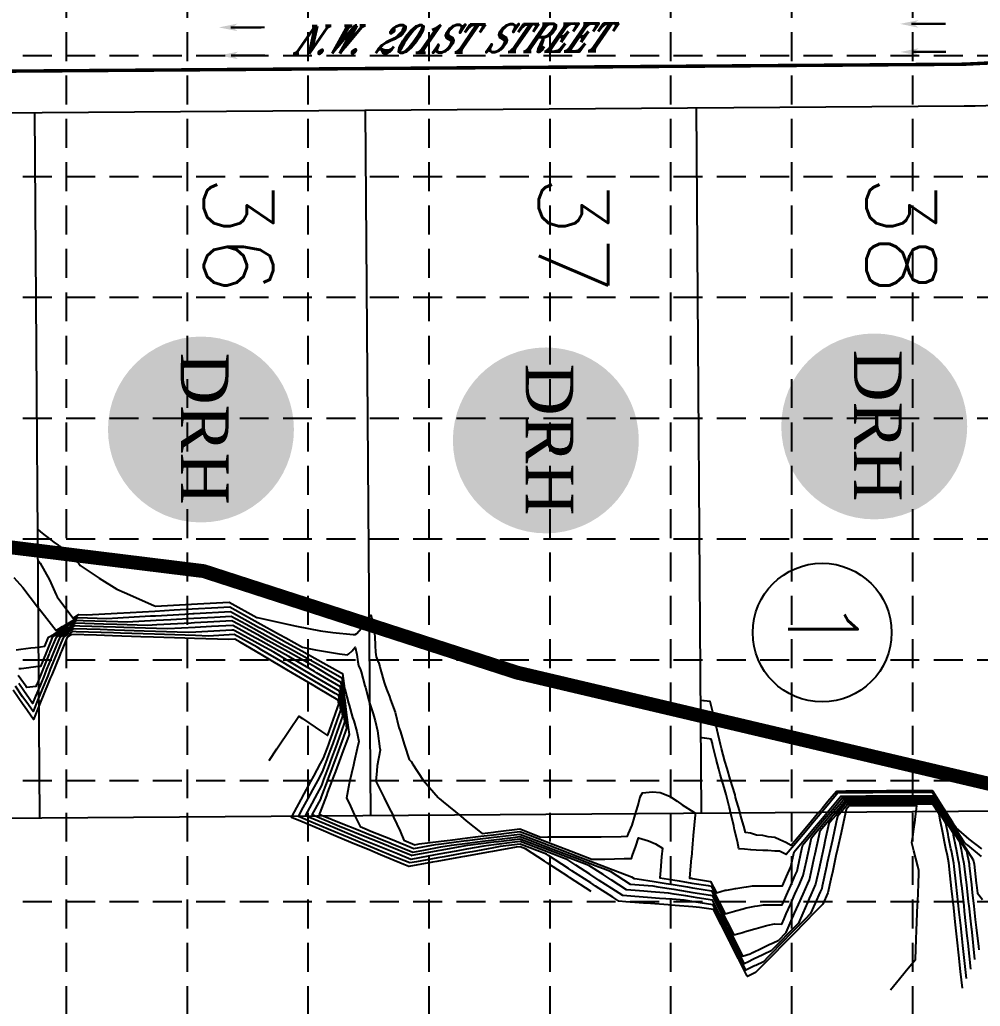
# Model space of a CAD drawing. Extents: x 8046 to 10141, y 6942 to 10292.
# Drawn here: x 8759.8 to 9175, y 7265.6 to 7692.1 of the extents above; entities that cross this region are included whole.
import ezdxf
from ezdxf.enums import TextEntityAlignment as Align

# ---------------------------------------------------------------- set-up
doc = ezdxf.new("R2010")
doc.units = 0
doc.header["$LTSCALE"] = 100
doc.header["$MEASUREMENT"] = 0
doc.linetypes.add('HIDDEN', pattern=[0.375, 0.25, -0.125])
doc.layers.get('0').update_dxf_attribs({"color": 5, "linetype": 'CONTINUOUS'})
for name, color, linetype in [('$-BNDY', 5, 'CONTINUOUS'), ('$-LOT', 5, 'CONTINUOUS'), ('BASE', 7, 'CONTINUOUS'), ('FGC-LOTNU', 5, 'CONTINUOUS'), ('FGC-STNAMES', 5, 'CONTINUOUS'), ('G-XCONTOURS', 5, 'CONTINUOUS'), ('G-XIDX_CONTOURS', 5, 'CONTINUOUS'), ('GRID', 254, 'HIDDEN'), ('P-P', 5, 'CONTINUOUS'), ('PG-ARROWS', 250, 'CONTINUOUS'), ('PSWGC-PAVING', 5, 'CONTINUOUS'), ('SILT FENCE', 200, 'CONTINUOUS')]:
    doc.layers.add(name, color=color, linetype=linetype)
doc.styles.add('DRHorton', font='dutcheb.ttf')
doc.styles.add('ROMANS', font='romans.shx', dxfattribs={"width": 0.67})
doc.styles.add('ROMANT', font='ROMANT.shx', dxfattribs={"oblique": 35, "height": 8})

# ---------------------------------------------------------------- blocks, each defined once
blk = doc.blocks.new('A$C11115995')
at = {"const_width": 1}
blk.add_lwpolyline([(1.63, 19.75), (1.63, 5)], dxfattribs=at)
blk.add_solid([(1.63, 0), (0, 8), (3.25, 8), (1.63, 6)])
blk = doc.blocks.new('DRHorton')
h = blk.add_hatch(color=1)
h.paths.add_polyline_path([(78.7, 25.78, 1), (40.43, 25.78, 1)])
h.paths.add_polyline_path([(42.33, 17.91), (76.5, 17.91), (76.5, 34.87), (42.33, 34.87)], flags=24)
at = {"layer": 'BASE', "color": 176, "style": 'DRHorton'}
blk.add_text('DRH', height=9.814, dxfattribs=at).set_placement((59.39, 21.64), align=Align.CENTER)

msp = doc.modelspace()

# ---------------------------------------------------------------- linework, layer by layer
at = {"layer": '$-BNDY', "color": 7}
msp.add_line((8343.51, 7343.91), (10000.03, 7355.96), dxfattribs=at)
at = {"layer": '$-LOT', "color": 7}
for p, q in [((8661.5, 7651.23), (9168.04, 7654.91)), ((8911.52, 7348.04), (8909.3, 7653.03)), ((9054.51, 7349.08), (9052.29, 7654.07)), ((8768.52, 7347), (8766.3, 7651.99))]:
    msp.add_line(p, q, dxfattribs=at)
msp.add_arc((9163.67, 8254.9), 600, 270.41667, 284.63365, dxfattribs=at)
at = {"layer": 'FGC-LOTNU', "color": 7}
msp.add_circle((9106.62, 7427.15), 30, dxfattribs=at)
at = {"layer": 'G-XCONTOURS'}
for points, elevation in [([(8767.61, 7471.8), (8767.65, 7471.78), (8769.52, 7470.14), (8774.53, 7466.29), (8776.35, 7464.97), (8777.43, 7464.33), (8782.94, 7459.22), (8785.28, 7457.05), (8785.88, 7456.1), (8794.19, 7450.62), (8801.82, 7445.9), (8805.01, 7444.44), (8817.82, 7438.8), (8818.5, 7438.52), (8834.05, 7439.39), (8836.6, 7439.53), (8850.3, 7440.29), (8862.23, 7433.68), (8862.44, 7433.64), (8863.21, 7433.47), (8876.1, 7430.6), (8879.44, 7429.93), (8889.85, 7427.86), (8895.15, 7427.16), (8903.92, 7426.34), (8904.81, 7426.34), (8905.49, 7426.8), (8907.43, 7428.99), (8907.55, 7429.12), (8907.8, 7429.44), (8910.17, 7433.42), (8911.55, 7434.69), (8912.44, 7431.41), (8912.89, 7427.7), (8913.2, 7426.6), (8913.33, 7425.51), (8913.42, 7421.55), (8913.63, 7418.64), (8913.87, 7416.6), (8914.62, 7414.78), (8914.81, 7414.31), (8915.47, 7412.42), (8915.79, 7411.24), (8917.38, 7405.57), (8917.49, 7405.13), (8918.35, 7402.72), (8919.6, 7399.45), (8920.09, 7398.13), (8922, 7392.73), (8923.61, 7386.08), (8923.87, 7385.44), (8924.18, 7384.69), (8926.08, 7378.51), (8928.19, 7372.22), (8929, 7371.44), (8929.52, 7370.46), (8934.21, 7363.29), (8940.63, 7355.84), (8941.15, 7355.38), (8942.88, 7353.98), (8950.4, 7347.81), (8952.81, 7345.77), (8959.69, 7340.25), (8964.6, 7340.86), (8965.48, 7340.97), (8975.91, 7342.26), (8985.09, 7338.74), (8988.07, 7338.84), (8992.24, 7338.79), (8999.55, 7338.85), (9004.9, 7338.84), (9011.04, 7338.81), (9019.68, 7339), (9022.48, 7339.07), (9022.95, 7340.28), (9024.48, 7343.87), (9025.5, 7347.4), (9026.27, 7349.86), (9027.11, 7352.47), (9028, 7356.2), (9028.96, 7357.81), (9033.34, 7358.28), (9036.62, 7358.05), (9040.59, 7356.41), (9043.91, 7354.33), (9046.14, 7352.72), (9051.11, 7349.52), (9051.79, 7349.14), (9051.71, 7348.29), (9050.91, 7339.44), (9050.89, 7339.21), (9050.59, 7335.81), (9050.08, 7330.12), (9050.04, 7329.74), (9049.26, 7321.04), (9050.12, 7320.9), (9050.55, 7320.83), (9058.42, 7319.56), (9060.9, 7314.6), (9064.75, 7315.72), (9065.34, 7315.82), (9067.78, 7316.23), (9069.06, 7316.44), (9069.37, 7316.49), (9072.77, 7317.06), (9073.99, 7317.27), (9076.49, 7317.69), (9079.26, 7317.67), (9081.36, 7317.65), (9084.36, 7317.63), (9086.22, 7317.62), (9089.46, 7317.6), (9090.39, 7319.68), (9091.26, 7321.66), (9093.15, 7325.94), (9094.57, 7332.42), (9096.52, 7334.75), (9098.24, 7336.81), (9102.56, 7341.97), (9107.45, 7347.82), (9108.61, 7349.2), (9109.63, 7350.42), (9114.66, 7356.42), (9122.75, 7356.49), (9125.49, 7356.51), (9133.64, 7356.59), (9136.33, 7356.61), (9137.24, 7356.62), (9145.45, 7356.59), (9145.79, 7356.59), (9152.95, 7356.56), (9154.34, 7356.56), (9154.41, 7356.56), (9154.49, 7356.43), (9159.13, 7349.09), (9163.13, 7342.76), (9163.85, 7341.62), (9164.69, 7340.3), (9168.57, 7334.15), (9171.93, 7328.85), (9172.28, 7327.07), (9173.21, 7318.86), (9173.32, 7317.91), (9173.72, 7314.43), (9175.9, 7311.77)], 1046), ([(8757.25, 7450.97), (8761.09, 7446.64), (8767.52, 7438.31), (8768.32, 7437.34), (8770.52, 7434.57), (8775.6, 7428.09), (8778.34, 7429.75), (8779.17, 7430.25), (8781.62, 7431.73), (8783.44, 7432.83), (8784.89, 7433.71), (8797.45, 7433.3), (8802.19, 7433.57), (8816.36, 7434.36), (8818.43, 7434.47), (8831.09, 7435.18), (8834.67, 7435.38), (8835.26, 7435.41), (8850.92, 7436.29), (8858.36, 7432.16), (8863.04, 7429.57), (8864.85, 7428.57), (8875.16, 7422.86), (8881.68, 7419.25), (8887.28, 7416.14), (8898.5, 7409.93), (8899.33, 7409.44), (8900.15, 7403), (8900.24, 7402.68), (8900.25, 7402.64), (8901.96, 7396.58), (8902.17, 7395.79), (8903.66, 7390.47), (8904.17, 7388.95), (8905.45, 7384.45), (8906.38, 7380.04), (8905.68, 7377.01), (8904.39, 7371.3), (8904.04, 7369.77), (8902.3, 7362.6), (8902.26, 7362.46), (8902.17, 7361.93), (8901.1, 7355.5), (8902.15, 7353.4), (8904.54, 7348.26), (8906.91, 7343.24), (8910.01, 7341.99), (8911.57, 7341.36), (8920.08, 7337.92), (8926.69, 7335.25), (8930.14, 7333.85), (8939.44, 7335.54), (8942.03, 7335.86), (8952.78, 7337.19), (8953.34, 7337.26), (8956.45, 7337.65), (8964.65, 7338.66), (8966.12, 7338.84), (8975.97, 7340.06), (8987, 7335.83), (8988.38, 7335.3), (8988.95, 7335.08), (9000.79, 7330.54), (9006.55, 7328.33), (9013.2, 7325.77), (9024.15, 7321.57), (9025.35, 7320.8), (9026.68, 7320.69), (9033.95, 7319.52), (9039.13, 7318.68), (9042.25, 7318.18), (9048.48, 7317.17), (9050.55, 7316.84), (9051.59, 7316.67), (9058.85, 7315.5), (9061.66, 7309.88), (9062.2, 7308.81), (9062.73, 7307.75), (9065.54, 7302.12), (9068.4, 7296.4), (9072.84, 7297.69), (9072.98, 7297.73), (9073.98, 7298.02), (9077.55, 7299.06), (9078.04, 7299.2), (9082.13, 7300.38), (9083.23, 7300.7), (9086.05, 7301.17), (9089.18, 7301.15), (9090.17, 7303.39), (9091.1, 7305.51), (9092.93, 7309.64), (9094.87, 7314.01), (9095.7, 7315.9), (9096.49, 7317.68), (9098.47, 7322.15), (9099.85, 7328.48), (9100.55, 7331.72), (9102.03, 7338.48), (9103.8, 7340.6), (9105.37, 7342.47), (9109.85, 7347.82), (9114.92, 7353.88), (9115.89, 7355.04), (9117, 7355.05), (9126.73, 7355.14), (9131.48, 7355.18), (9136.52, 7355.16), (9140.03, 7355.15), (9145.48, 7355.13), (9148.59, 7355.12), (9154.44, 7355.1), (9157.21, 7350.71), (9159.16, 7347.63), (9161.41, 7344.07), (9163.88, 7340.16), (9166.01, 7336.8), (9166.68, 7333.43), (9167.21, 7330.8), (9167.91, 7327.29), (9168.46, 7322.43), (9168.95, 7318.13), (9169.79, 7310.75), (9169.99, 7308.96), (9170.73, 7302.43), (9171.03, 7299.8), (9171.11, 7299.07), (9172.54, 7285.83)], 1044), ([(8758.22, 7419.73), (8760.28, 7419.98), (8762.37, 7420.24), (8764.53, 7420.5), (8766.52, 7420.74), (8768.79, 7421.02), (8770.68, 7421.25), (8772.25, 7425.11), (8774.61, 7426.54), (8776.52, 7427.7), (8777.88, 7428.52), (8780.79, 7430.28), (8781.16, 7430.5), (8782.39, 7431.25), (8784.43, 7432.48), (8787.2, 7432.39), (8802.16, 7431.91), (8806.24, 7431.77), (8818.74, 7432.47), (8825.14, 7432.83), (8834.99, 7433.38), (8844.05, 7433.88), (8851.23, 7434.28), (8857.62, 7430.74), (8863.35, 7427.57), (8874.45, 7421.42), (8875.47, 7420.86), (8878.11, 7419.4), (8887.59, 7414.14), (8891.27, 7412.1), (8899.01, 7407.53), (8899.31, 7405.23), (8899.88, 7400.73), (8900.25, 7397.86), (8900.75, 7393.94), (8901.19, 7390.5), (8901.62, 7387.14), (8902.13, 7383.13), (8901.42, 7381.12), (8899.57, 7376.16), (8898.39, 7373), (8896.22, 7367.16), (8895.37, 7364.87), (8892.87, 7358.16), (8892.34, 7356.75), (8889.51, 7349.16), (8889.24, 7348.65), (8890.2, 7348.24), (8899.51, 7344.48), (8905.33, 7342.13), (8909.58, 7340.41), (8918.03, 7337), (8919.64, 7336.34), (8920.46, 7336.01), (8929.71, 7332.27), (8934.39, 7333.12), (8941.77, 7334.46), (8946.43, 7335.3), (8953.37, 7336.16), (8959.77, 7336.96), (8964.68, 7337.56), (8973.11, 7338.61), (8975.99, 7338.97), (8979.79, 7337.51), (8988.4, 7334.2), (8997.39, 7330.75), (9000.82, 7329.44), (9009.01, 7326.3), (9013.23, 7324.68), (9014.99, 7324), (9023.71, 7318.34), (9033.42, 7317.61), (9034.16, 7317.49), (9035.63, 7317.25), (9042.46, 7316.15), (9045.88, 7315.6), (9050.77, 7314.81), (9058.33, 7313.58), (9059.07, 7313.47), (9059.46, 7312.68), (9062.41, 7306.78), (9065.41, 7300.78), (9065.76, 7300.09), (9066.1, 7299.41), (9069.1, 7293.4), (9072.15, 7287.3), (9075.53, 7288.28), (9076.52, 7288.76), (9076.64, 7288.81), (9080.3, 7290.58), (9080.86, 7290.85), (9084.08, 7292.4), (9085.09, 7292.89), (9087.87, 7294.22), (9091.03, 7297.44), (9092.82, 7301.5), (9094.72, 7305.79), (9095.59, 7307.75), (9096.41, 7309.6), (9098.36, 7314), (9100.41, 7318.65), (9101.12, 7320.26), (9101.39, 7321.5), (9103.21, 7329.82), (9103.58, 7331.51), (9105.3, 7339.39), (9105.76, 7341.51), (9110.47, 7347.13), (9114.63, 7352.1), (9116.51, 7354.36), (9123.64, 7354.42), (9127.35, 7354.45), (9128.6, 7354.46), (9136.53, 7354.43), (9137.15, 7354.43), (9145.49, 7354.4), (9145.71, 7354.4), (9150.28, 7354.38), (9154.26, 7354.37), (9154.45, 7354.37), (9154.67, 7354.01), (9159.17, 7346.9), (9163.05, 7340.77), (9163.27, 7339.67), (9164.25, 7334.77), (9164.5, 7333.54), (9165.45, 7328.77), (9165.72, 7327.4), (9166.75, 7318.38), (9166.76, 7318.24), (9166.82, 7317.74), (9167.8, 7309.07), (9168.07, 7306.7), (9169.22, 7296.05), (9169.56, 7292.9), (9170.78, 7281.68)], 1043), ([(9169.01, 7277.52), (9168.02, 7286.73), (9167.46, 7291.89), (9166.53, 7300.53), (9165.9, 7306.26), (9165.03, 7314.32), (9164.58, 7318.35), (9163.71, 7326), (9163.54, 7327.51), (9162.49, 7332.74), (9162.31, 7333.65), (9161.29, 7338.74), (9161.08, 7339.78), (9160.09, 7344.75), (9159.18, 7346.17), (9158.14, 7347.83), (9154.46, 7353.64), (9151.38, 7353.65), (9145.5, 7353.67), (9142.83, 7353.68), (9136.54, 7353.71), (9134.28, 7353.71), (9127.58, 7353.74), (9125.72, 7353.74), (9117.13, 7353.67), (9112.5, 7348.13), (9111.09, 7346.45), (9109.49, 7344.54), (9107.96, 7337.5), (9107.31, 7334.54), (9105.87, 7327.93), (9105.13, 7324.53), (9103.78, 7318.36), (9101.72, 7313.7), (9101.01, 7312.11), (9100.27, 7310.43), (9098.25, 7305.86), (9096.33, 7301.53), (9093.55, 7298.7), (9087.12, 7292.17), (9084.53, 7289.53), (9081.49, 7288.07), (9080.75, 7287.71), (9077.27, 7286.03), (9076.97, 7285.89), (9074.43, 7284.67), (9073.19, 7284.07), (9073.04, 7284), (9069.47, 7291.06), (9069.31, 7291.37), (9069.16, 7291.68), (9065.97, 7298.06), (9062.83, 7304.33), (9062.63, 7304.75), (9062.42, 7305.16), (9059.28, 7311.43), (9052.62, 7312.51), (9050.98, 7312.77), (9047.7, 7313.3), (9042.68, 7314.12), (9040.17, 7314.52), (9032.73, 7315.08), (9029.53, 7315.33), (9022.07, 7315.89), (9015.38, 7320.24), (9011.91, 7322.49), (9005.83, 7326.43), (9000.84, 7328.34), (8988.91, 7332.92), (8988.43, 7333.11), (8988.23, 7333.18), (8976.02, 7337.87), (8966.76, 7336.72), (8964.7, 7336.47), (8953.42, 7335.07), (8953.39, 7335.06), (8941.38, 7332.89), (8941.33, 7332.88), (8929.33, 7330.7), (8929.28, 7330.69), (8929.15, 7330.75), (8919.21, 7334.76), (8914.22, 7336.78), (8909.15, 7338.83), (8899.09, 7342.9), (8899.08, 7342.9), (8898.97, 7342.94), (8886.25, 7348.3), (8889.91, 7355.07), (8890.29, 7356.1), (8893.26, 7364.07), (8893.32, 7364.23), (8893.86, 7365.7), (8896.34, 7372.35), (8896.61, 7373.07), (8899.37, 7380.48), (8899.65, 7381.27), (8901.1, 7385.37), (8901.23, 7385.74), (8900.43, 7392.03), (8900.29, 7393.11), (8899.56, 7398.82), (8899.35, 7400.47), (8898.69, 7405.62), (8895.3, 7407.63), (8887.58, 7412.18), (8884.04, 7414.28), (8875.78, 7418.85), (8867.22, 7423.6), (8863.66, 7425.57), (8854.5, 7430.64), (8851.54, 7432.28), (8843.67, 7431.84), (8835.3, 7431.37), (8833.93, 7431.3), (8819.05, 7430.47), (8815.02, 7430.24), (8801.7, 7430.68), (8795.98, 7430.86), (8783.97, 7431.25), (8782.4, 7430.3), (8780.7, 7429.27), (8778.13, 7427.72), (8777.42, 7427.29), (8775.09, 7425.88), (8774.15, 7425.31), (8773.86, 7425.14), (8773.36, 7423.91), (8771.03, 7418.18), (8768.73, 7412.55), (8767.92, 7412.45), (8764.58, 7412.05), (8763.66, 7411.94), (8760.43, 7411.54), (8759.41, 7411.42)], 1042), ([(9006.84, 7315.23), (8997.43, 7321.33), (8996.83, 7321.72), (8987.89, 7327.52), (8986.67, 7328.32), (8978.34, 7333.71), (8976.09, 7334.58), (8974.39, 7334.37), (8964.15, 7332.51), (8962.35, 7332.18), (8952.1, 7330.32), (8950.3, 7330), (8940.04, 7328.14), (8938.25, 7327.82), (8927.98, 7325.95), (8925.76, 7326.86), (8915.77, 7331.06), (8911.12, 7333.02), (8902.95, 7336.46), (8896.48, 7339.19), (8890.13, 7341.86), (8881.84, 7345.35), (8877.3, 7347.26), (8878.59, 7349.65), (8881.49, 7355.01), (8882.76, 7357.37), (8885.67, 7362.77), (8886.92, 7365.08), (8889.86, 7370.52), (8891.08, 7372.8), (8893.22, 7378.54), (8893.8, 7380.16), (8894.96, 7383.44), (8895.38, 7384.63), (8896.69, 7388.33), (8896.96, 7389.11), (8898.42, 7393.23), (8898.55, 7393.58), (8897.74, 7399.89), (8896.12, 7400.85), (8886.63, 7406.45), (8884.86, 7407.5), (8875.52, 7413.02), (8873.61, 7414.15), (8864.41, 7419.58), (8862.35, 7420.8), (8852.47, 7426.27), (8841.37, 7425.65), (8835.76, 7425.83), (8822.33, 7426.27), (8818.04, 7426.41), (8803.29, 7426.89), (8800.32, 7426.99), (8784.24, 7427.51), (8782.59, 7427.57), (8781.37, 7426.83), (8779.32, 7425.58), (8778.7, 7425.21), (8777.61, 7422.54), (8775.86, 7418.25), (8774.14, 7414.04), (8773.02, 7411.29), (8771.88, 7408.5), (8769.5, 7402.7), (8767.79, 7398.54), (8765.53, 7393.02), (8762.81, 7396.92), (8761.06, 7399.44), (8757.91, 7403.95)], 1039), ([(9167.25, 7273.36), (9166.47, 7280.56), (9165.69, 7287.73), (9164.98, 7294.35), (9164.14, 7302.1), (9163.49, 7308.15), (9162.59, 7316.48), (9162, 7321.94), (9161.35, 7327.62), (9160.73, 7330.71), (9160.12, 7333.76), (9159.53, 7336.71), (9158.89, 7339.89), (9158.33, 7342.72), (9157.67, 7346.03), (9157.13, 7348.72), (9154.48, 7352.91), (9148.5, 7352.93), (9145.52, 7352.94), (9139.95, 7352.96), (9136.56, 7352.98), (9131.4, 7353), (9127.6, 7353.01), (9122.85, 7353.03), (9117.75, 7352.98), (9113.23, 7347.57), (9112.7, 7345.17), (9111.04, 7337.57), (9110.61, 7335.6), (9108.86, 7327.56), (9108.52, 7326.04), (9106.67, 7317.56), (9106.43, 7316.47), (9105.81, 7315.07), (9103.67, 7310.22), (9101.64, 7305.63), (9099.24, 7303.19), (9092.43, 7296.26), (9090.22, 7294.01), (9083.22, 7286.89), (9081.2, 7284.84), (9077.9, 7283.25), (9077.42, 7283.02), (9073.67, 7281.22), (9073.64, 7281.29), (9069.93, 7288.62), (9069.92, 7288.64), (9068.98, 7290.51), (9066.2, 7295.99), (9066.19, 7296.03), (9066.17, 7296.06), (9062.84, 7302.71), (9059.57, 7309.26), (9059.5, 7309.4), (9059.36, 7309.42), (9051.2, 7310.74), (9046.91, 7311.43), (9041.75, 7311.82), (9036.27, 7312.24), (9031.09, 7312.63), (9025.64, 7313.05), (9020.43, 7313.44), (9015.76, 7316.47), (9010.27, 7320.03), (9006.21, 7322.67), (9000.11, 7326.63), (8996.66, 7328.86), (8988.45, 7332.01), (8979.06, 7335.61), (8976.04, 7336.77), (8973.75, 7336.49), (8964.73, 7335.37), (8960.41, 7334.83), (8952.96, 7333.48), (8948.37, 7332.65), (8940.9, 7331.3), (8936.32, 7330.47), (8928.85, 7329.11), (8923.11, 7331.43), (8918.78, 7333.18), (8910.18, 7336.66), (8908.71, 7337.25), (8907.98, 7337.55), (8896.09, 7342.55), (8893.34, 7343.71), (8883.27, 7347.95), (8886.13, 7353.26), (8887.45, 7355.71), (8890.3, 7360.98), (8891.27, 7363.58), (8893.65, 7369.98), (8894.29, 7371.71), (8897, 7378.98), (8897.32, 7379.83), (8898.75, 7383.88), (8899.05, 7384.73), (8900.34, 7388.36), (8900.11, 7390.11), (8899.4, 7395.72), (8899.24, 7396.91), (8898.46, 7403.09), (8898.38, 7403.71), (8888.07, 7409.8), (8887.27, 7410.27), (8876.81, 7416.45), (8876.09, 7416.85), (8874.24, 7417.88), (8863.97, 7423.56), (8859.99, 7425.77), (8851.85, 7430.28), (8842.71, 7429.77), (8835.61, 7429.37), (8823.81, 7428.71), (8818.96, 7428.87), (8804.76, 7429.33), (8801.24, 7429.45), (8785.72, 7429.95), (8783.51, 7430.02), (8781.88, 7429.04), (8780.24, 7428.04), (8779.74, 7427.74), (8776.96, 7426.06), (8775.47, 7425.16), (8772.87, 7418.78), (8772.64, 7418.2), (8772.41, 7417.64), (8769.8, 7411.25), (8767.14, 7404.74), (8766.96, 7404.29), (8766.78, 7403.85), (8762.8, 7403.37), (8762.66, 7403.57), (8762.51, 7403.78), (8759.14, 7408.6)], 1041), ([(8867.67, 7371.82), (8870.97, 7376.83), (8872.12, 7378.58), (8875.68, 7383.95), (8876.58, 7385.31), (8880.38, 7391.06), (8881.97, 7389.98), (8890.28, 7384.34), (8892.84, 7382.61), (8892.9, 7382.77), (8892.91, 7382.79), (8894.48, 7387.25), (8894.64, 7387.69), (8896.07, 7391.72), (8896.37, 7392.58), (8897.65, 7396.2), (8897.42, 7397.98), (8888.89, 7403.02), (8886.31, 7404.54), (8877.63, 7409.67), (8875.2, 7411.11), (8866.38, 7416.32), (8864.09, 7417.67), (8855.12, 7422.97), (8852.79, 7424.27), (8850.16, 7424.12), (8835.3, 7424.6), (8831.11, 7424.74), (8817.58, 7425.18), (8812.07, 7425.36), (8799.86, 7425.76), (8793.03, 7425.98), (8782.13, 7426.34), (8780.31, 7425.23), (8777.82, 7419.13), (8777.47, 7418.27), (8777.12, 7417.4), (8773.64, 7408.93), (8773.02, 7407.44), (8769.66, 7399.25), (8768.93, 7397.47), (8765.68, 7389.56), (8761.79, 7395.15), (8761.21, 7395.98), (8756.89, 7402.19)], 1038), ([(9175.64, 7333.65), (9170.13, 7337.9), (9164.5, 7342.72), (9163.81, 7343.81), (9163.22, 7344.74), (9159.09, 7351.27), (9154.43, 7358.65), (9154.37, 7358.74), (9145.87, 7358.77), (9145.31, 7358.77), (9143.64, 7358.75), (9134.47, 7358.67), (9131.39, 7358.65), (9123.63, 7358.58), (9116.9, 7358.52), (9112.8, 7358.48), (9109.14, 7354.12), (9106.75, 7351.26), (9104.63, 7348.73), (9100.7, 7344.04), (9096.26, 7338.73), (9094.66, 7336.81), (9093.24, 7335.12), (9090.87, 7336.35), (9088.35, 7337.61), (9086.13, 7338.62), (9083.29, 7338.84), (9080.92, 7339.38), (9078.29, 7339.52), (9075.62, 7340.39), (9073.49, 7340.68), (9072.83, 7343.46), (9071.35, 7348.27), (9070.89, 7350.24), (9069.24, 7355.91), (9068.97, 7357.01), (9066.92, 7363.78), (9065.52, 7368.34), (9064.54, 7371.6), (9063.14, 7377.01), (9062.85, 7378.12), (9062.71, 7378.71), (9061.26, 7384.92), (9060.33, 7388.74), (9059.62, 7391.59), (9058.22, 7397.33), (9055.6, 7397.67), (9055.33, 7397.71), (9054.16, 7397.86)], 1049), ([(9175.5, 7330.4), (9169.58, 7335.22), (9168.78, 7335.84), (9167.96, 7336.54), (9163.83, 7343.08), (9160.26, 7348.72), (9159.1, 7350.55), (9157.76, 7352.67), (9154.38, 7358.01), (9151.55, 7358.02), (9145.42, 7358.05), (9142.99, 7358.05), (9135.09, 7357.99), (9128.51, 7357.93), (9124.25, 7357.89), (9114.02, 7357.8), (9113.42, 7357.8), (9112.88, 7357.15), (9107.37, 7350.57), (9102.5, 7344.76), (9101.32, 7343.35), (9099.99, 7341.76), (9095.28, 7336.12), (9091.11, 7331.15), (9088.19, 7332.66), (9086.1, 7332.71), (9083.15, 7332.94), (9080.94, 7332.99), (9078.13, 7333.14), (9075.76, 7333.2), (9073.04, 7333.55), (9070.65, 7333.59), (9069.97, 7336.84), (9068.77, 7341.82), (9068.38, 7343.61), (9066.88, 7350.02), (9066.8, 7350.37), (9066.42, 7352.02), (9065.19, 7357.14), (9064.9, 7358.1), (9064.25, 7360.22), (9062.48, 7365.83), (9061.91, 7368.16), (9060.81, 7372.4), (9059.42, 7378.16), (9059.2, 7379.13), (9058.72, 7381.07), (9057.84, 7381.19), (9055.83, 7381.45), (9054.78, 7381.59), (9054.28, 7381.65)], 1048)]:
    msp.add_lwpolyline(points, dxfattribs=dict(at, elevation=elevation))
at = {"layer": 'G-XIDX_CONTOURS'}
for points, elevation in [([(8767.71, 7458.26), (8768.6, 7457.17), (8770.71, 7453.55), (8772.72, 7449.92), (8775.58, 7443.55), (8776.01, 7442.67), (8776.26, 7442.17), (8782.9, 7433.46), (8785.35, 7434.94), (8788.67, 7434.83), (8801.87, 7435.57), (8807.57, 7435.89), (8818.12, 7436.48), (8826.48, 7436.94), (8834.36, 7437.38), (8845.38, 7438), (8850.61, 7438.29), (8855.26, 7435.71), (8862.73, 7431.58), (8872.08, 7426.39), (8874.85, 7424.86), (8881.98, 7420.91), (8887.63, 7419.76), (8897.94, 7417.97), (8901.51, 7417.49), (8902.04, 7417.9), (8903.43, 7419.28), (8904.78, 7420.78), (8905.47, 7417.75), (8906, 7414.44), (8906.26, 7412.96), (8907.09, 7410.99), (8907.32, 7410.18), (8908.99, 7404.13), (8909.01, 7404.06), (8909.19, 7403.39), (8910.63, 7397.86), (8910.84, 7397.27), (8912.59, 7392.02), (8913.47, 7388.99), (8914.45, 7384.73), (8915.45, 7376.96), (8915.52, 7376.58), (8915.55, 7376.35), (8914.26, 7369.5), (8914.15, 7367.38), (8913.72, 7362.92), (8916.29, 7357.66), (8917.28, 7355.75), (8919.48, 7351.23), (8920.87, 7348.59), (8921.38, 7347.4), (8924.24, 7341.31), (8925.88, 7337.33), (8930.57, 7335.43), (8932.45, 7335.77), (8942, 7336.96), (8945.79, 7337.43), (8953.31, 7338.36), (8959.13, 7339.08), (8964.63, 7339.76), (8972.47, 7340.73), (8975.94, 7341.16), (8980.51, 7339.4), (8988.35, 7336.4), (8998.11, 7332.65), (9000.76, 7331.63), (9007.1, 7329.2), (9012.72, 7329.22), (9020.98, 7329.47), (9024.15, 7329.53), (9024.62, 7330.9), (9026.07, 7334.78), (9027.19, 7338.43), (9031.5, 7337.09), (9034.58, 7335.75), (9037.57, 7333.96), (9037.23, 7330.2), (9036.7, 7324.26), (9036.41, 7321.12), (9042.03, 7320.21), (9044.84, 7319.76), (9050.34, 7318.87), (9057.3, 7317.75), (9058.64, 7317.53), (9059.36, 7316.1), (9061.98, 7310.84), (9064.65, 7305.5), (9068.8, 7306.7), (9069.23, 7306.83), (9072.43, 7307.76), (9073.81, 7308.16), (9073.99, 7308.21), (9077.56, 7308.81), (9078.61, 7308.98), (9081.27, 7309.43), (9084.22, 7309.41), (9086.14, 7309.4), (9089.32, 7309.38), (9090.28, 7311.54), (9091.18, 7313.58), (9093.04, 7317.79), (9095.01, 7322.24), (9095.81, 7324.04), (9096.12, 7325.45), (9097.9, 7333.61), (9098.3, 7335.45), (9103.18, 7341.28), (9107.5, 7346.44), (9109.23, 7348.51), (9111.18, 7350.85), (9115.27, 7355.73), (9119.87, 7355.77), (9126.11, 7355.83), (9134.36, 7355.9), (9136.5, 7355.89), (9142.91, 7355.87), (9145.46, 7355.86), (9151.46, 7355.84), (9154.42, 7355.83), (9157.95, 7350.25), (9159.14, 7348.36), (9160.17, 7346.73), (9163.87, 7340.89), (9168.15, 7334.12), (9168.59, 7333.42), (9168.97, 7332.83), (9170.1, 7327.18), (9170.18, 7326.48), (9171.14, 7318.02), (9171.5, 7314.81), (9172.18, 7308.85), (9172.82, 7303.13), (9173.21, 7299.69), (9174.15, 7291.45), (9174.31, 7289.99)], 1045), ([(9136.23, 7272.64), (9138.78, 7275.79), (9143.81, 7282), (9146.9, 7285.81), (9147.26, 7294.61), (9147.42, 7298.34), (9147.87, 7309.46), (9147.93, 7310.86), (9148.24, 7318.39), (9148.44, 7323.38), (9148.48, 7324.31), (9147.99, 7326.18), (9146.26, 7332.81), (9145.38, 7336.18), (9145.9, 7339.9), (9146.07, 7341.13), (9146.76, 7346.05), (9146.76, 7346.1), (9146.79, 7346.27), (9147.45, 7351.06), (9147.61, 7352.21), (9145.62, 7352.22), (9145.53, 7352.22), (9137.07, 7352.25), (9136.57, 7352.25), (9128.52, 7352.28), (9127.61, 7352.28), (9119.97, 7352.31), (9118.37, 7352.29), (9116.96, 7350.6), (9115.36, 7343.28), (9114.77, 7340.6), (9113.27, 7333.71), (9112.59, 7330.59), (9111.18, 7324.14), (9110.4, 7320.59), (9109.09, 7314.57), (9106.94, 7309.72), (9104.93, 7307.67), (9097.73, 7300.35), (9095.91, 7298.5), (9088.52, 7290.99), (9086.89, 7289.32), (9079.31, 7281.62), (9077.87, 7280.15), (9074.3, 7278.44), (9074.09, 7278.86), (9070.56, 7285.84), (9070.37, 7286.21), (9066.82, 7293.25), (9066.66, 7293.56), (9063.07, 7300.66), (9062.94, 7300.91), (9059.71, 7307.37), (9053.66, 7308.35), (9050.77, 7308.57), (9043.02, 7309.15), (9040.11, 7309.37), (9032.38, 7309.96), (9029.45, 7310.18), (9021.75, 7310.77), (9018.79, 7310.99), (9016.15, 7312.71), (9008.63, 7317.58), (9006.6, 7318.9), (8998.47, 7324.17), (8997.05, 7325.09), (8988.3, 7330.77), (8987.5, 7331.29), (8976.07, 7335.67), (8967.4, 7334.6), (8964.58, 7334.09), (8955.36, 7332.42), (8952.53, 7331.9), (8943.31, 7330.23), (8940.47, 7329.72), (8931.26, 7328.05), (8928.42, 7327.53), (8921.3, 7330.41), (8918.35, 7331.6), (8916.87, 7332.2), (8905.93, 7336.81), (8902.23, 7338.37), (8893.11, 7342.21), (8887.59, 7344.53), (8880.29, 7347.61), (8882.36, 7351.46), (8884.47, 7355.36), (8886.53, 7359.17), (8888.66, 7363.12), (8890.69, 7366.89), (8892.25, 7371.06), (8894.04, 7375.89), (8895.27, 7379.19), (8896.28, 7382.02), (8897, 7384.08), (8897.86, 7386.5), (8898.74, 7388.98), (8899.44, 7390.97), (8898.93, 7395), (8898.5, 7398.34), (8898.06, 7401.8), (8892.09, 7405.32), (8886.95, 7408.36), (8880.84, 7411.97), (8875.84, 7414.93), (8869.58, 7418.62), (8864.28, 7421.56), (8852.76, 7427.94), (8852.16, 7428.27), (8851.49, 7428.24), (8835.92, 7427.37), (8832.59, 7427.18), (8818.5, 7427.64), (8813.55, 7427.8), (8800.78, 7428.22), (8794.5, 7428.42), (8783.05, 7428.79), (8781.35, 7427.77), (8779.78, 7426.81), (8777.09, 7425.18), (8776.09, 7422.74), (8774.25, 7418.23), (8772.38, 7413.64), (8771.41, 7411.27), (8770.46, 7408.95), (8768.57, 7404.31), (8766.65, 7399.6), (8765.37, 7396.48), (8763.84, 7398.68), (8761.52, 7401.99), (8759.34, 7405.11)], 1040)]:
    msp.add_lwpolyline(points, dxfattribs=dict(at, elevation=elevation))
at = {"layer": 'GRID', "color": 253, "linetype": 'HIDDEN', "ltscale": 0.5}
for p, q in [((8779.86, 10236.77), (8779.86, 6997.27)), ((8832.11, 10236.77), (8832.11, 6997.27)), ((8884.36, 10236.77), (8884.36, 6997.27)), ((8936.61, 10236.77), (8936.61, 6997.27)), ((8988.86, 10236.77), (8988.86, 6997.27)), ((9041.11, 10236.77), (9041.11, 6997.27)), ((9093.36, 10236.77), (9093.36, 6997.27)), ((9145.61, 10236.77), (9145.61, 6997.27)), ((10086.11, 7676.52), (8257.13, 7676.52)), ((10086.11, 7624.27), (8257.13, 7624.27)), ((10086.11, 7572.02), (8257.13, 7572.02)), ((10086.11, 7519.77), (8257.13, 7519.77)), ((10086.11, 7467.52), (8257.13, 7467.52)), ((10086.11, 7415.27), (8257.13, 7415.27)), ((10086.11, 7363.02), (8257.13, 7363.02)), ((10086.11, 7310.77), (8257.13, 7310.77))]:
    msp.add_line(p, q, dxfattribs=at)
at = {"layer": 'P-P', "color": 7, "const_width": 1.5}
msp.add_lwpolyline([(9657.01, 8995.63), (9657.03, 7868.72, -0.341242), (9573.32, 7760.35), (9310.71, 7691.78, -0.062113), (9167.91, 7672.91), (8661.37, 7669.23, 0.210871), (8624.55, 7652.66, -1.050507), (8564.99, 7711.75, 0.210871), (8581.27, 7748.7), (8580.84, 8492.78, 0.210871), (8564.52, 8529.71, -1.04349), (8623.63, 8589.28, 0.210871), (8660.69, 8573.25), (9018.75, 8575.85, 0.210871), (9055.57, 8592.42, -1.050507), (9115.13, 8533.33, 0.210871), (9098.84, 8496.38), (9099.29, 7726.62, 0.416176), (9129.51, 7696.63), (9167.73, 7696.91, 0.062113), (9304.64, 7715), (9567.26, 7783.57, 0.341242), (9633.03, 7868.72), (9633, 9639.65, 0.210871)], format="xyb", dxfattribs=at)
at = {"layer": 'PSWGC-PAVING', "color": 7}
msp.add_line((9167.91, 7672.91), (8661.37, 7669.23), dxfattribs=at)
msp.add_arc((9163.67, 8254.9), 582, 270.41667, 284.63365, dxfattribs=at)
at = {"layer": 'SILT FENCE', "const_width": 6}
msp.add_lwpolyline([(8625.74, 7480.09), (8839.27, 7453.74), (8974.8, 7409.84), (9198.56, 7357.1)], dxfattribs=at)

# ---------------------------------------------------------------- block references
at = {"layer": 'PG-ARROWS', "color": 7, "rotation": 270.0739799309987}
for p in [(9140.23, 7691.97, -1649.45), (8845.91, 7690.46, -1649.45), (8846.12, 7678.33, -1649.45), (9140.44, 7679.84, -1649.45)]:
    msp.add_blockref('A$C11115995', p, dxfattribs=at)
at = {"layer": 'PG-ARROWS', "color": 7, "xscale": 2.100000000000364, "yscale": 2.100000000000364, "zscale": 2.1, "rotation": 270}
for p in [(8783.99, 7640.05), (9075, 7641.38), (8933.06, 7635.34)]:
    msp.add_blockref('DRHorton', p, dxfattribs=at)

# ---------------------------------------------------------------- texts
at = {"layer": 'FGC-LOTNU', "color": 7, "style": 'ROMANS'}
for s, p in [('36', (8839.39, 7599.09)), ('37', (8984.11, 7599.09)), ('38', (9125.75, 7599.09)), ('1', (9091.96, 7429.86))]:
    msp.add_text(s, height=30, rotation=270, dxfattribs=at).set_placement(p, align=Align.CENTER)
at = {"layer": 'FGC-STNAMES', "color": 7, "style": 'ROMANT', "oblique": 35, "width": 0.8}
msp.add_text('N.W. 201ST STREET', height=12, rotation=0.5237, dxfattribs=at).set_placement((8877.11, 7677.33, -1774.21))

doc.saveas('drawing.dxf')
